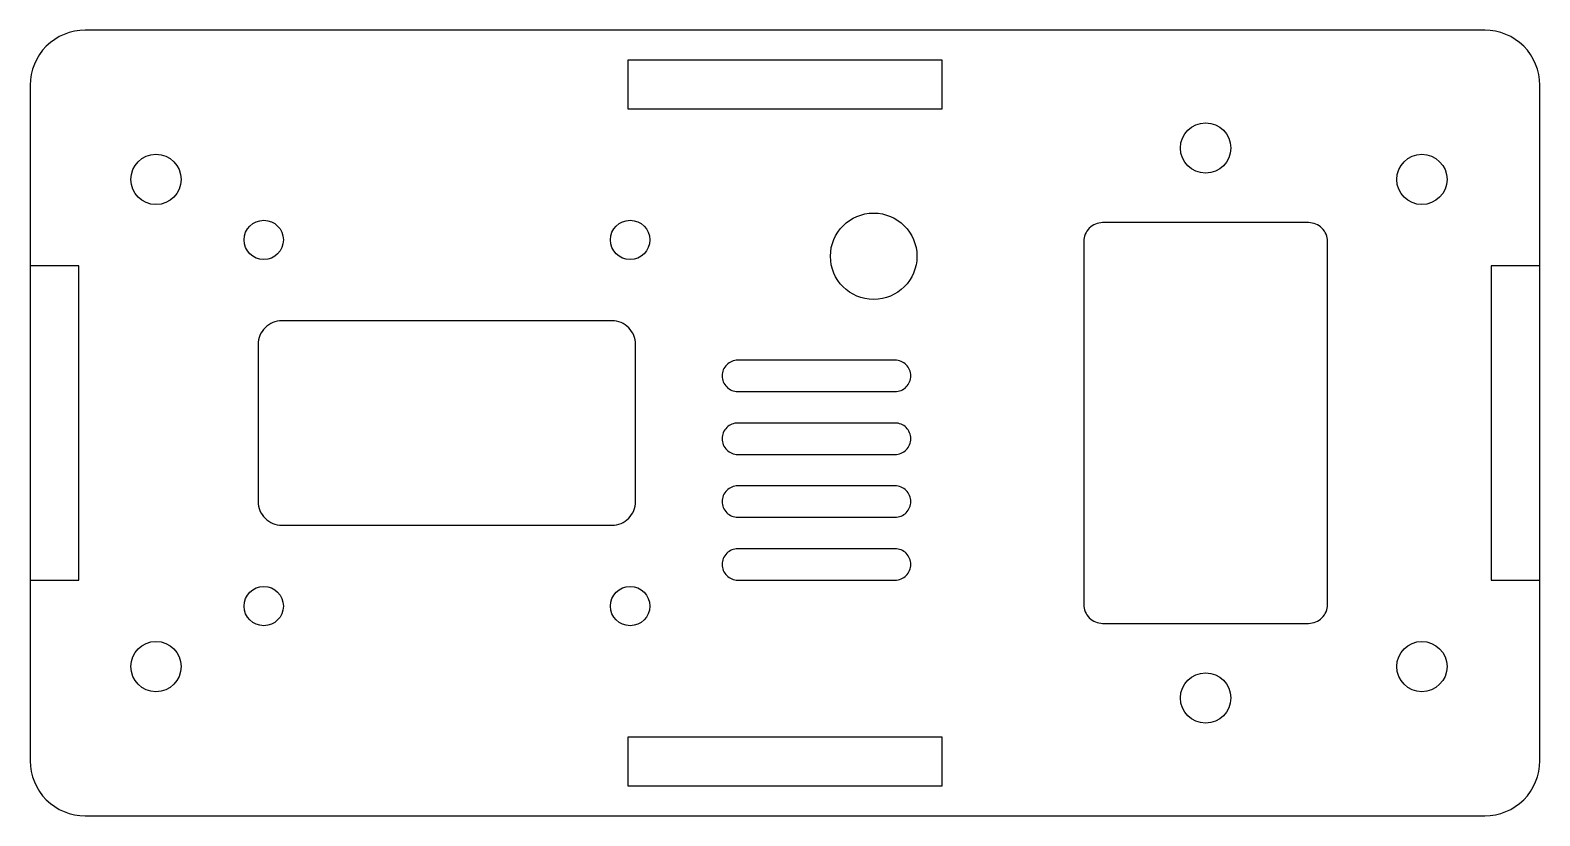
# Model space of a CAD drawing. Header units: metres. Extents: x 0 to 96, y 0 to 50.
import ezdxf

# ---------------------------------------------------------------- set-up
doc = ezdxf.new("R2010")
doc.units = ezdxf.units.M
doc.layers.add('CUT', color=7, linetype='Continuous')

msp = doc.modelspace()

# ---------------------------------------------------------------- linework, layer by layer
at = {"layer": 'CUT', "color": 7}
msp.add_lwpolyline([(3.5, 0), (92.5, 0, 0.414214), (96, 3.5), (96, 46.5, 0.414214), (92.5, 50), (3.5, 50, 0.414214), (0, 46.5), (0, 3.5, 0.414214)], format="xyb", close=True, dxfattribs=at)
for points in [[(38, 45), (58, 45), (58, 48.1), (38, 48.1)], [(81.3, 12.25), (81.418, 12.256), (81.534, 12.273), (81.648, 12.302), (81.759, 12.341), (81.866, 12.392), (81.967, 12.452), (82.061, 12.522), (82.149, 12.601), (82.228, 12.689), (82.298, 12.783), (82.358, 12.884), (82.409, 12.991), (82.448, 13.102), (82.477, 13.216), (82.494, 13.332), (82.5, 13.45), (82.5, 36.55), (82.494, 36.668), (82.477, 36.784), (82.448, 36.898), (82.409, 37.009), (82.358, 37.116), (82.298, 37.217), (82.228, 37.311), (82.149, 37.399), (82.061, 37.478), (81.967, 37.548), (81.866, 37.608), (81.759, 37.659), (81.648, 37.698), (81.534, 37.727), (81.418, 37.744), (81.3, 37.75), (68.2, 37.75), (68.082, 37.744), (67.966, 37.727), (67.852, 37.698), (67.741, 37.659), (67.634, 37.608), (67.533, 37.548), (67.439, 37.478), (67.351, 37.399), (67.272, 37.311), (67.202, 37.217), (67.142, 37.116), (67.091, 37.009), (67.052, 36.898), (67.023, 36.784), (67.006, 36.668), (67, 36.55), (67, 13.45), (67.006, 13.332), (67.023, 13.216), (67.052, 13.102), (67.091, 12.991), (67.142, 12.884), (67.202, 12.783), (67.272, 12.689), (67.351, 12.601), (67.439, 12.522), (67.533, 12.452), (67.634, 12.392), (67.741, 12.341), (67.852, 12.302), (67.966, 12.273), (68.082, 12.256), (68.2, 12.25)], [(0, 15), (3.1, 15), (3.1, 35), (0, 35)], [(92.9, 15), (96, 15), (96, 35), (92.9, 35)], [(37, 18.5), (37.147, 18.507), (37.293, 18.529), (37.435, 18.565), (37.574, 18.614), (37.707, 18.677), (37.833, 18.753), (37.952, 18.84), (38.061, 18.939), (38.16, 19.048), (38.247, 19.167), (38.323, 19.293), (38.386, 19.426), (38.435, 19.565), (38.471, 19.707), (38.493, 19.853), (38.5, 20), (38.5, 30), (38.493, 30.147), (38.471, 30.293), (38.435, 30.435), (38.386, 30.574), (38.323, 30.707), (38.247, 30.833), (38.16, 30.952), (38.061, 31.061), (37.952, 31.16), (37.833, 31.247), (37.707, 31.323), (37.574, 31.386), (37.435, 31.435), (37.293, 31.471), (37.147, 31.493), (37, 31.5), (16, 31.5), (15.853, 31.493), (15.707, 31.471), (15.565, 31.435), (15.426, 31.386), (15.293, 31.323), (15.167, 31.247), (15.048, 31.16), (14.939, 31.061), (14.84, 30.952), (14.753, 30.833), (14.677, 30.707), (14.614, 30.574), (14.565, 30.435), (14.529, 30.293), (14.507, 30.147), (14.5, 30), (14.5, 20), (14.507, 19.853), (14.529, 19.707), (14.565, 19.565), (14.614, 19.426), (14.677, 19.293), (14.753, 19.167), (14.84, 19.048), (14.939, 18.939), (15.048, 18.84), (15.167, 18.753), (15.293, 18.677), (15.426, 18.614), (15.565, 18.565), (15.707, 18.529), (15.853, 18.507), (16, 18.5)], [(55, 27), (55.098, 27.005), (55.195, 27.019), (55.29, 27.043), (55.383, 27.076), (55.471, 27.118), (55.556, 27.169), (55.634, 27.227), (55.707, 27.293), (55.773, 27.366), (55.831, 27.444), (55.882, 27.529), (55.924, 27.617), (55.957, 27.71), (55.981, 27.805), (55.995, 27.902), (56, 28), (56, 28), (55.995, 28.098), (55.981, 28.195), (55.957, 28.29), (55.924, 28.383), (55.882, 28.471), (55.831, 28.556), (55.773, 28.634), (55.707, 28.707), (55.634, 28.773), (55.556, 28.831), (55.471, 28.882), (55.383, 28.924), (55.29, 28.957), (55.195, 28.981), (55.098, 28.995), (55, 29), (45, 29), (44.902, 28.995), (44.805, 28.981), (44.71, 28.957), (44.617, 28.924), (44.529, 28.882), (44.444, 28.831), (44.366, 28.773), (44.293, 28.707), (44.227, 28.634), (44.169, 28.556), (44.118, 28.471), (44.076, 28.383), (44.043, 28.29), (44.019, 28.195), (44.005, 28.098), (44, 28), (44, 28), (44.005, 27.902), (44.019, 27.805), (44.043, 27.71), (44.076, 27.617), (44.118, 27.529), (44.169, 27.444), (44.227, 27.366), (44.293, 27.293), (44.366, 27.227), (44.444, 27.169), (44.529, 27.118), (44.617, 27.076), (44.71, 27.043), (44.805, 27.019), (44.902, 27.005), (45, 27)], [(55, 23), (55.098, 23.005), (55.195, 23.019), (55.29, 23.043), (55.383, 23.076), (55.471, 23.118), (55.556, 23.169), (55.634, 23.227), (55.707, 23.293), (55.773, 23.366), (55.831, 23.444), (55.882, 23.529), (55.924, 23.617), (55.957, 23.71), (55.981, 23.805), (55.995, 23.902), (56, 24), (56, 24), (55.995, 24.098), (55.981, 24.195), (55.957, 24.29), (55.924, 24.383), (55.882, 24.471), (55.831, 24.556), (55.773, 24.634), (55.707, 24.707), (55.634, 24.773), (55.556, 24.831), (55.471, 24.882), (55.383, 24.924), (55.29, 24.957), (55.195, 24.981), (55.098, 24.995), (55, 25), (45, 25), (44.902, 24.995), (44.805, 24.981), (44.71, 24.957), (44.617, 24.924), (44.529, 24.882), (44.444, 24.831), (44.366, 24.773), (44.293, 24.707), (44.227, 24.634), (44.169, 24.556), (44.118, 24.471), (44.076, 24.383), (44.043, 24.29), (44.019, 24.195), (44.005, 24.098), (44, 24), (44, 24), (44.005, 23.902), (44.019, 23.805), (44.043, 23.71), (44.076, 23.617), (44.118, 23.529), (44.169, 23.444), (44.227, 23.366), (44.293, 23.293), (44.366, 23.227), (44.444, 23.169), (44.529, 23.118), (44.617, 23.076), (44.71, 23.043), (44.805, 23.019), (44.902, 23.005), (45, 23)], [(55, 19), (55.098, 19.005), (55.195, 19.019), (55.29, 19.043), (55.383, 19.076), (55.471, 19.118), (55.556, 19.169), (55.634, 19.227), (55.707, 19.293), (55.773, 19.366), (55.831, 19.444), (55.882, 19.529), (55.924, 19.617), (55.957, 19.71), (55.981, 19.805), (55.995, 19.902), (56, 20), (56, 20), (55.995, 20.098), (55.981, 20.195), (55.957, 20.29), (55.924, 20.383), (55.882, 20.471), (55.831, 20.556), (55.773, 20.634), (55.707, 20.707), (55.634, 20.773), (55.556, 20.831), (55.471, 20.882), (55.383, 20.924), (55.29, 20.957), (55.195, 20.981), (55.098, 20.995), (55, 21), (45, 21), (44.902, 20.995), (44.805, 20.981), (44.71, 20.957), (44.617, 20.924), (44.529, 20.882), (44.444, 20.831), (44.366, 20.773), (44.293, 20.707), (44.227, 20.634), (44.169, 20.556), (44.118, 20.471), (44.076, 20.383), (44.043, 20.29), (44.019, 20.195), (44.005, 20.098), (44, 20), (44, 20), (44.005, 19.902), (44.019, 19.805), (44.043, 19.71), (44.076, 19.617), (44.118, 19.529), (44.169, 19.444), (44.227, 19.366), (44.293, 19.293), (44.366, 19.227), (44.444, 19.169), (44.529, 19.118), (44.617, 19.076), (44.71, 19.043), (44.805, 19.019), (44.902, 19.005), (45, 19)], [(55, 15), (55.098, 15.005), (55.195, 15.019), (55.29, 15.043), (55.383, 15.076), (55.471, 15.118), (55.556, 15.169), (55.634, 15.227), (55.707, 15.293), (55.773, 15.366), (55.831, 15.444), (55.882, 15.529), (55.924, 15.617), (55.957, 15.71), (55.981, 15.805), (55.995, 15.902), (56, 16), (56, 16), (55.995, 16.098), (55.981, 16.195), (55.957, 16.29), (55.924, 16.383), (55.882, 16.471), (55.831, 16.556), (55.773, 16.634), (55.707, 16.707), (55.634, 16.773), (55.556, 16.831), (55.471, 16.882), (55.383, 16.924), (55.29, 16.957), (55.195, 16.981), (55.098, 16.995), (55, 17), (45, 17), (44.902, 16.995), (44.805, 16.981), (44.71, 16.957), (44.617, 16.924), (44.529, 16.882), (44.444, 16.831), (44.366, 16.773), (44.293, 16.707), (44.227, 16.634), (44.169, 16.556), (44.118, 16.471), (44.076, 16.383), (44.043, 16.29), (44.019, 16.195), (44.005, 16.098), (44, 16), (44, 16), (44.005, 15.902), (44.019, 15.805), (44.043, 15.71), (44.076, 15.617), (44.118, 15.529), (44.169, 15.444), (44.227, 15.366), (44.293, 15.293), (44.366, 15.227), (44.444, 15.169), (44.529, 15.118), (44.617, 15.076), (44.71, 15.043), (44.805, 15.019), (44.902, 15.005), (45, 15)], [(38, 1.9), (58, 1.9), (58, 5), (38, 5)]]:
    msp.add_lwpolyline(points, close=True, dxfattribs=at)
for centre, radius in [((74.75, 42.5), 1.6), ((8, 40.5), 1.6), ((88.5, 40.5), 1.6), ((14.85, 36.65), 1.25), ((38.15, 36.65), 1.25), ((53.64, 35.61), 2.75), ((14.85, 13.35), 1.25), ((38.15, 13.35), 1.25), ((8, 9.5), 1.6), ((88.5, 9.5), 1.6), ((74.75, 7.5), 1.6)]:
    msp.add_circle(centre, radius, dxfattribs=at)

doc.saveas('drawing.dxf')
